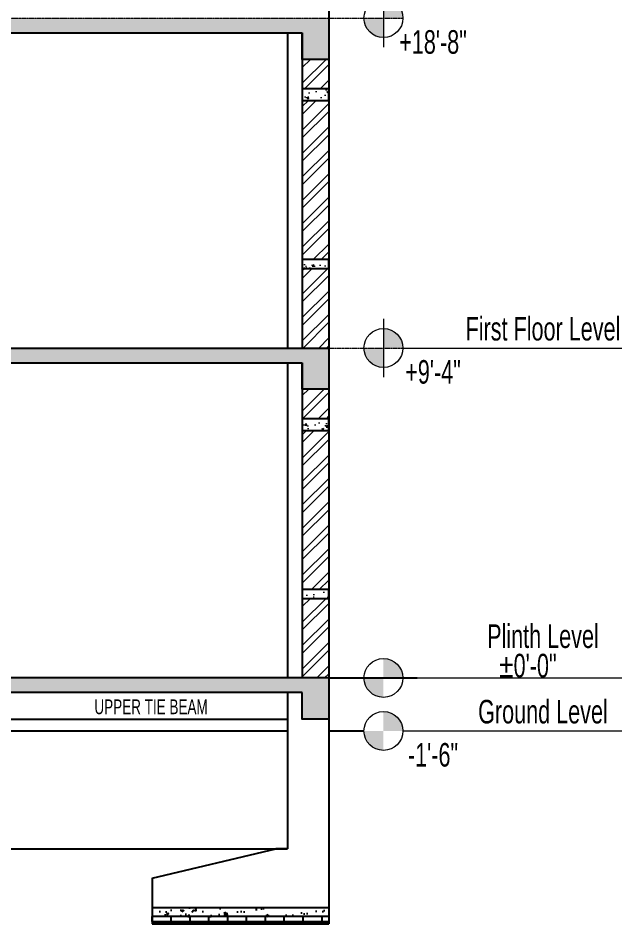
# Model space of a CAD drawing. Header units: inches. Extents: x -4962553 to -4957717, y -3263817 to -3261572.
# Drawn here: x -4960772.5 to -4960567.6, y -3262878.9 to -3262571.4 of the extents above; entities that cross this region are included whole.
import ezdxf

# ---------------------------------------------------------------- set-up
doc = ezdxf.new("R2010")
doc.units = ezdxf.units.IN
doc.header["$LTSCALE"] = 2
doc.header["$MEASUREMENT"] = 0
doc.linetypes.add('ACAD_ISO02W100', pattern=[15, 12, -3])
doc.linetypes.add('CENTER', pattern=[2, 1.25, -0.25, 0.25, -0.25])
doc.layers.get('0').update_dxf_attribs({"linetype": 'CONTINUOUS'})
for name, color, linetype, lineweight in [('Annotate-Bold.w', 187, 'CONTINUOUS', 18), ('Door-Window', 47, 'CONTINUOUS', 15), ('HATCH', 60, 'ACAD_ISO02W100', 13)]:
    doc.layers.add(name, color=color, linetype=linetype, lineweight=lineweight)
doc.styles.add('Arial', font='arial.ttf', dxfattribs={"width": 0.8, "height": 12})
pattern_1 = [(50, (3730.6365, 2929.964), (7.172601826, -0.62752135), [0.75, -8.25]), (355, (3730.6365, 2929.964), (-1.387513336, 7.521921337), [0.6, -6.6]), (100.45144446, (3731.234, 2929.9117), (5.785088467, 6.89439991), [0.63740192, -7.01142112]), (46.1842, (3730.6365, 2931.964), (10.672413307, -1.655192808), [1.125, -12.375]), (96.6356355, (3731.526, 2931.826), (9.346619457, 9.741186008), [0.95610342, -10.5171376]), (351.184164, (3730.636, 2931.964), (9.34661945, 9.741186003), [0.9, -9.90000001]), (21, (3731.6365, 2931.464), (5.969070521, -4.0261889067), [0.75, -8.25]), (326, (3731.6365, 2931.464), (2.433153319, 7.2515004505), [0.6, -6.6]), (71.45144474, (3732.134, 2931.1284), (8.402223767, 3.225311528), [0.6374019, -7.01142112]), (37.5, (3730.6365, 2929.964), (0.1215985532, 3.3289385383), [0, -6.52, 0, -6.7, 0, -6.625]), (7.5, (3730.6365, 2929.964), (2.6306953744, 3.9441171188), [0, -3.82, 0, -6.37, 0, -2.525]), (327.5, (3728.4065, 2929.964), (5.3382243617, -0.2255487173), [0, -2.5, 0, -7.8, 0, -10.35]), (317.5, (3727.4065, 2929.964), (5.8318616934, 1.0010498233), [0, -3.25, 0, -5.18, 0, -7.35])]
pattern_2 = [(45, (3730.6365, 2929.964), (-3.977475644, 3.977475644), []), (45, (3733.288, 2929.964), (-3.977475644, 3.977475644), [])]

msp = doc.modelspace()

# ---------------------------------------------------------------- hatches: boundary and pattern name
at = {"ltscale": 0.5}
h = msp.add_hatch(dxfattribs=at)
h.set_pattern_fill('AR-CONC', color=256, style=0)
h.set_pattern_definition(pattern_1)
h.paths.add_polyline_path([(-4960667.06, -3262873.37), (-4960727.06, -3262873.37), (-4960727.06, -3262876.37), (-4960667.06, -3262876.37)])
h = msp.add_hatch(dxfattribs=at)
h.set_pattern_fill('AR-B816', color=256, scale=0.4, style=0)
h.set_pattern_definition([(0, (3730.6365, 2929.964), (0, 3.2), []), (90, (3730.6365, 2929.964), (-3.2, 3.2), [3.2, -3.2])])
h.paths.add_polyline_path([(-4960667.06, -3262876.37), (-4960727.06, -3262876.37), (-4960727.06, -3262878.87), (-4960667.06, -3262878.87)])
at = {"layer": 'Annotate-Bold.w', "ltscale": 0.005}
h = msp.add_hatch(color=256, dxfattribs=at)
h.dxf.hatch_style = 1
h.paths.add_polyline_path([(-4960648.53, -3262564.78), (-4960648.53, -3262571.37), (-4960641.94, -3262571.37, 0.414214)])
h.paths.add_polyline_path([(-4960648.53, -3262577.97), (-4960648.53, -3262571.37), (-4960655.13, -3262571.37, 0.414214)])
h = msp.add_hatch(color=256, dxfattribs=at)
h.dxf.hatch_style = 1
h.paths.add_polyline_path([(-4960648.53, -3262676.78), (-4960648.53, -3262683.37), (-4960641.94, -3262683.37, 0.414214)])
h.paths.add_polyline_path([(-4960648.53, -3262689.97), (-4960648.53, -3262683.37), (-4960655.13, -3262683.37, 0.414214)])
h = msp.add_hatch(color=256, dxfattribs=at)
h.dxf.hatch_style = 1
h.paths.add_polyline_path([(-4960648.53, -3262788.78), (-4960648.53, -3262795.37), (-4960641.94, -3262795.37, 0.414214)])
h.paths.add_polyline_path([(-4960648.53, -3262801.97), (-4960648.53, -3262795.37), (-4960655.13, -3262795.37, 0.414214)])
h = msp.add_hatch(color=256, dxfattribs=at)
h.dxf.hatch_style = 1
h.paths.add_polyline_path([(-4960648.53, -3262806.78), (-4960648.53, -3262813.37), (-4960641.94, -3262813.37, 0.414214)])
h.paths.add_polyline_path([(-4960648.53, -3262819.97), (-4960648.53, -3262813.37), (-4960655.13, -3262813.37, 0.414214)])
at = {"layer": 'Door-Window', "linetype": 'ByBlock'}
h = msp.add_hatch(dxfattribs=at)
h.set_pattern_fill('AR-CONC', color=256)
h.set_pattern_definition(pattern_1)
h.paths.add_polyline_path([(-4960814.62, -3262576.37), (-4960676.06, -3262576.37), (-4960676.06, -3262585.37), (-4960667.06, -3262585.37), (-4960667.06, -3262576.37), (-4960667.06, -3262571.37), (-4960874.19, -3262571.37), (-4960874.19, -3262576.37), (-4960823.62, -3262576.37), (-4960823.62, -3262585.37), (-4960814.62, -3262585.37)])
h = msp.add_hatch(dxfattribs=at)
h.set_pattern_fill('AR-CONC', color=256)
h.set_pattern_definition(pattern_1)
h.paths.add_polyline_path([(-4960676.06, -3262595.37), (-4960676.06, -3262599.37), (-4960667.06, -3262599.37), (-4960667.06, -3262595.37)])
h = msp.add_hatch(dxfattribs=at)
h.set_pattern_fill('AR-CONC', color=256)
h.set_pattern_definition(pattern_1)
h.paths.add_polyline_path([(-4960814.62, -3262688.37), (-4960676.06, -3262688.37), (-4960676.06, -3262697.37), (-4960667.06, -3262697.37), (-4960667.06, -3262688.37), (-4960667.06, -3262683.37), (-4960874.19, -3262683.37), (-4960874.19, -3262676.37), (-4960884.19, -3262676.37), (-4960884.19, -3262669.37), (-4960894.19, -3262669.37), (-4960894.19, -3262662.37), (-4960904.19, -3262662.37), (-4960904.19, -3262655.37), (-4960914.19, -3262655.37), (-4960914.19, -3262648.37), (-4960924.19, -3262648.37), (-4960924.19, -3262641.37), (-4960934.19, -3262641.37), (-4960934.19, -3262634.37), (-4960985.19, -3262634.37), (-4960985.19, -3262639.37), (-4960945.76, -3262639.37), (-4960875.76, -3262688.37), (-4960823.62, -3262688.37), (-4960823.62, -3262697.37), (-4960814.62, -3262697.37)])
h = msp.add_hatch(dxfattribs=at)
h.set_pattern_fill('AR-CONC', color=256)
h.set_pattern_definition(pattern_1)
h.paths.add_polyline_path([(-4960667.06, -3262653.37), (-4960676.06, -3262653.37), (-4960676.06, -3262656.37), (-4960667.06, -3262656.37)])
h = msp.add_hatch(dxfattribs=at)
h.set_pattern_fill('AR-CONC', color=256)
h.set_pattern_definition(pattern_1)
h.paths.add_polyline_path([(-4960667.06, -3262707.37), (-4960676.06, -3262707.37), (-4960676.06, -3262711.37), (-4960667.06, -3262711.37)])
h = msp.add_hatch(dxfattribs=at)
h.set_pattern_fill('AR-CONC', color=256)
h.set_pattern_definition(pattern_1)
h.paths.add_polyline_path([(-4960823.62, -3262809.37), (-4960814.62, -3262809.37), (-4960814.62, -3262800.37), (-4960676.06, -3262800.37), (-4960676.06, -3262809.37), (-4960667.06, -3262809.37), (-4960667.06, -3262800.37), (-4960667.06, -3262795.37), (-4960874.19, -3262795.37), (-4960874.19, -3262788.37), (-4960884.19, -3262788.37), (-4960884.19, -3262781.37), (-4960894.19, -3262781.37), (-4960894.19, -3262774.37), (-4960904.19, -3262774.37), (-4960904.19, -3262767.37), (-4960914.19, -3262767.37), (-4960914.19, -3262760.37), (-4960924.19, -3262760.37), (-4960924.19, -3262753.37), (-4960934.19, -3262753.37), (-4960934.19, -3262746.37), (-4960985.19, -3262746.37), (-4960985.19, -3262751.37), (-4960945.76, -3262751.37), (-4960882.9, -3262795.37), (-4960985.19, -3262795.37), (-4960985.19, -3262800.37), (-4960985.19, -3262809.37), (-4960976.19, -3262809.37), (-4960976.19, -3262800.37), (-4960823.62, -3262800.37)])
h = msp.add_hatch(dxfattribs=at)
h.set_pattern_fill('AR-CONC', color=256)
h.set_pattern_definition(pattern_1)
h.paths.add_polyline_path([(-4960667.06, -3262765.37), (-4960676.06, -3262765.37), (-4960676.06, -3262768.37), (-4960667.06, -3262768.37)])
at = {"layer": 'HATCH', "ltscale": 0.01}
h = msp.add_hatch(dxfattribs=at)
h.set_pattern_fill('ANSI32', color=256, scale=15, style=0)
h.set_pattern_definition(pattern_2)
h.paths.add_polyline_path([(-4960676.06, -3262585.37), (-4960676.06, -3262595.37), (-4960667.06, -3262595.37), (-4960667.06, -3262585.37)])
h = msp.add_hatch(dxfattribs=at)
h.set_pattern_fill('ANSI32', color=256, scale=15, style=0)
h.set_pattern_definition(pattern_2)
h.paths.add_polyline_path([(-4960676.06, -3262653.37), (-4960667.06, -3262653.37), (-4960667.06, -3262599.37), (-4960676.06, -3262599.37)])
h = msp.add_hatch(dxfattribs=at)
h.set_pattern_fill('ANSI32', color=256, scale=15, style=0)
h.set_pattern_definition(pattern_2)
h.paths.add_polyline_path([(-4960676.06, -3262683.37), (-4960667.06, -3262683.37), (-4960667.06, -3262656.37), (-4960676.06, -3262656.37)])
h = msp.add_hatch(dxfattribs=at)
h.set_pattern_fill('ANSI32', color=256, scale=15, style=0)
h.set_pattern_definition(pattern_2)
h.paths.add_polyline_path([(-4960667.06, -3262707.37), (-4960667.06, -3262697.37), (-4960676.06, -3262697.37), (-4960676.06, -3262707.37)])
h = msp.add_hatch(dxfattribs=at)
h.set_pattern_fill('ANSI32', color=256, scale=15, style=0)
h.set_pattern_definition(pattern_2)
h.paths.add_polyline_path([(-4960667.06, -3262711.37), (-4960676.06, -3262711.37), (-4960676.06, -3262765.37), (-4960667.06, -3262765.37)])
h = msp.add_hatch(dxfattribs=at)
h.set_pattern_fill('ANSI32', color=256, scale=15, style=0)
h.set_pattern_definition(pattern_2)
h.paths.add_polyline_path([(-4960667.06, -3262768.37), (-4960676.06, -3262768.37), (-4960676.06, -3262795.37), (-4960667.06, -3262795.37)])

# ---------------------------------------------------------------- linework, layer by layer
at = {"ltscale": 0.5}
for p, q in [((-4960667.06, -3262459.37), (-4960667.06, -3262800.37)), ((-4960814.62, -3262576.37), (-4960676.06, -3262576.37)), ((-4960681.06, -3262576.37), (-4960681.06, -3262683.37)), ((-4960676.06, -3262576.37), (-4960676.06, -3262683.37)), ((-4960874.19, -3262683.37), (-4960667.06, -3262683.37)), ((-4960814.62, -3262688.37), (-4960676.06, -3262688.37)), ((-4960681.06, -3262688.37), (-4960681.06, -3262795.37)), ((-4960676.06, -3262688.37), (-4960676.06, -3262795.37)), ((-4960667.06, -3262795.37), (-4960874.19, -3262795.37)), ((-4960667.06, -3262795.37), (-4960637.06, -3262795.37)), ((-4960667.06, -3262795.37), (-4960637.06, -3262795.37)), ((-4960676.06, -3262800.37), (-4960814.62, -3262800.37)), ((-4960681.06, -3262800.37), (-4960681.06, -3262853.37)), ((-4960667.06, -3262800.37), (-4960667.06, -3262878.87)), ((-4960812.12, -3262809.37), (-4960681.06, -3262809.37)), ((-4960812.12, -3262813.37), (-4960681.06, -3262813.37)), ((-4960667.06, -3262813.37), (-4960655.13, -3262813.37)), ((-4960826.12, -3262853.37), (-4960681.06, -3262853.37)), ((-4960727.06, -3262863.37), (-4960685.06, -3262853.37)), ((-4960681.06, -3262853.37), (-4960685.06, -3262853.37)), ((-4960727.06, -3262863.37), (-4960727.06, -3262873.37)), ((-4960667.06, -3262873.37), (-4960727.06, -3262873.37)), ((-4960727.06, -3262873.37), (-4960727.06, -3262878.87)), ((-4960667.06, -3262876.37), (-4960727.06, -3262876.37)), ((-4960667.06, -3262878.87), (-4960727.06, -3262878.87)), ((-4960727.06, -3262878.87), (-4960667.06, -3262878.87))]:
    msp.add_line(p, q, dxfattribs=at)
for points in [[(-4960667.06, -3262576.37), (-4960667.06, -3262585.37), (-4960676.06, -3262585.37), (-4960676.06, -3262576.37)], [(-4960667.06, -3262688.37), (-4960667.06, -3262697.37), (-4960676.06, -3262697.37), (-4960676.06, -3262688.37)], [(-4960667.06, -3262800.37), (-4960667.06, -3262809.37), (-4960676.06, -3262809.37), (-4960676.06, -3262800.37)]]:
    msp.add_lwpolyline(points, dxfattribs=at)
for points in [[(-4960667.06, -3262595.37), (-4960676.06, -3262595.37), (-4960676.06, -3262599.37), (-4960667.06, -3262599.37)], [(-4960667.06, -3262653.37), (-4960676.06, -3262653.37), (-4960676.06, -3262656.37), (-4960667.06, -3262656.37)], [(-4960667.06, -3262707.37), (-4960676.06, -3262707.37), (-4960676.06, -3262711.37), (-4960667.06, -3262711.37)], [(-4960667.06, -3262765.37), (-4960676.06, -3262765.37), (-4960676.06, -3262768.37), (-4960667.06, -3262768.37)]]:
    msp.add_lwpolyline(points, close=True, dxfattribs=at)
at = {"layer": 'Annotate-Bold.w', "ltscale": 0.005}
for p, q in [((-4960648.52, -3262561.46), (-4960648.52, -3262581.25)), ((-4960648.52, -3262673.46), (-4960648.52, -3262693.25))]:
    msp.add_line(p, q, dxfattribs=at)
at = {"layer": 'Annotate-Bold.w', "linetype": 'CENTER', "ltscale": 0.01}
for p, q in [((-4961030.7, -3262571.37), (-4960641.94, -3262571.37)), ((-4961030.7, -3262683.37), (-4960641.94, -3262683.37)), ((-4961030.7, -3262795.37), (-4960641.94, -3262795.37))]:
    msp.add_line(p, q, dxfattribs=at)
at = {"layer": 'Annotate-Bold.w'}
for p, q in [((-4960641.94, -3262683.37), (-4960567.62, -3262683.37)), ((-4960641.94, -3262795.37), (-4960567.62, -3262795.37)), ((-4960641.94, -3262813.37), (-4960567.62, -3262813.37))]:
    msp.add_line(p, q, dxfattribs=at)
at = {"layer": 'Annotate-Bold.w', "ltscale": 0.005}
for centre in [(-4960648.53, -3262571.37), (-4960648.53, -3262683.37), (-4960648.53, -3262795.37), (-4960648.53, -3262813.37)]:
    msp.add_circle(centre, 6.6, dxfattribs=at)

# ---------------------------------------------------------------- texts
at = {"layer": 'Annotate-Bold.w', "ltscale": 0.005, "style": 'Arial'}
for s, insert, char_height, width, attachment_point in [('\\A1;\\pt55.97313;{\\fArial Narrow|b0|i0|c0|p34;+18\'-8"}', (-4960631.7, -3262583.58), 7.9962, 73.8752, 8), ('\\A1;{\\fArial Narrow|b0|i0|c0|p34;First Floor Level}', (-4960594.4, -3262672.82), 7.9962, 82.6277, 2), ('\\A1;\\pt55.97313;{\\fArial Narrow|b0|i0|c0|p34;+9\'-4"}', (-4960631.7, -3262695.58), 7.9962, 73.8752, 8), ('\\A1;{\\fArial Narrow|b0|i0|c0|p34;Plinth Level}', (-4960594.4, -3262777.2), 7.9962, 82.6277, 2), ('\\A1;\\pt55.97313;{\\fArial Narrow|b0|i0|c0|p34;±0\'-0"}', (-4960599.51, -3262795.3), 7.9962, 73.8752, 8), ('\\A1;{\\fArial Narrow|b0|i0|c0|p34;Ground Level}', (-4960594.4, -3262802.82), 7.9962, 82.6277, 2), ('\\A1;{\\fArial Narrow|b0|i0|c0|p34;UPPER TIE BEAM}', (-4960727.38, -3262802.68), 5, 88.2733, 2), ('\\A1;\\pt55.97313;{\\fArial Narrow|b0|i0|c0|p34;-1\'-6"}', (-4960631.7, -3262825.58), 7.9962, 73.8752, 8)]:
    msp.add_mtext(s, dxfattribs=dict(at, insert=insert, char_height=char_height, width=width, attachment_point=attachment_point))

doc.saveas('drawing.dxf')
